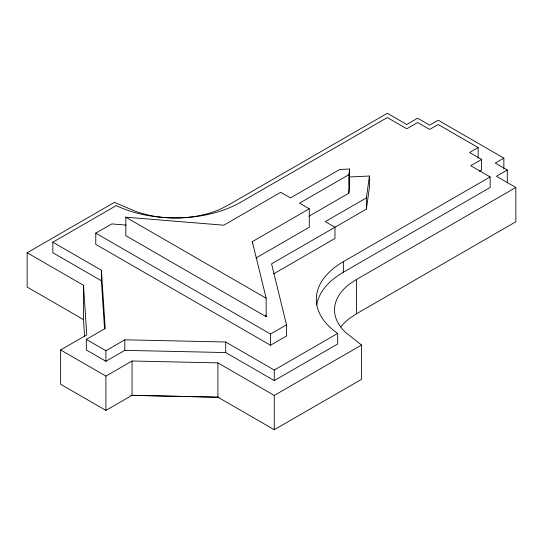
<?xml version="1.0" encoding="UTF-8"?>
<svg xmlns="http://www.w3.org/2000/svg" width="543" height="543" viewBox="0 0 543 543"><rect width="100%" height="100%" fill="white"/><g stroke="black" fill="none" stroke-linecap="round" stroke-linejoin="round"><path stroke-width="0.81" d="M308.987 216.195L348.823 193.193L348.823 174.724L349.617 169.016L339.728 169.477L290.478 197.91L280.765 192.303L223.791 225.196L125.813 217.2L125.813 235.669L266.158 316.698L266.158 298.229L252.312 241.655L309.279 208.763L309.279 227.232L255.963 258.02M348.823 193.193L349.617 187.484L349.617 169.016M126.132 225.101L111.777 223.926L95.778 233.157L95.778 244.37L270.502 345.246L286.494 336.015L286.494 324.802L271.568 263.844L366.389 209.096L366.389 197.883L369.45 176.034L349.264 176.977M366.389 209.096L369.45 187.247L369.45 176.034M340.828 326.94A74.072 42.768 0 0 1 350.181 317.913L356.595 313.718L515.85 221.775L515.85 187.478L356.595 279.421L350.181 283.609A74.072 42.768 0 0 0 346.264 333.008L361.536 345.036L361.536 379.34L274.263 429.723L217.899 397.184L132.037 395.311L105.905 410.399L60.626 384.254L60.626 349.957L86.758 334.868L83.513 285.299L27.15 252.753L27.15 287.057L83.513 319.596L84.613 336.402M27.15 252.753L114.424 202.369L135.255 211.186A74.072 42.768 0 0 0 220.818 208.926L228.08 205.22L387.335 113.277L406.755 124.49L417.608 118.225L429.608 125.148L438.174 120.2L503.856 158.122L503.856 168.995M104.548 328.915L101.398 280.785L52.847 252.753L52.847 242.198L116.25 205.593A92.276 53.275 0 0 0 240.529 202.315L387.335 117.559L406.755 128.772L417.608 122.508L429.608 129.431L438.174 124.483L478.159 147.567L478.159 158.122M348.823 174.724L299.566 203.157L309.279 208.763M316.712 305.017A92.276 53.275 0 0 1 343.352 272.233L490.153 187.478L490.153 176.923L343.352 261.678A92.276 53.275 0 0 0 337.671 333.429L337.671 343.984L274.263 380.589L225.712 352.556L124.802 350.357L105.905 361.265L86.323 349.957L86.323 339.402L105.213 328.495L101.398 270.238L52.847 242.198M366.389 197.883L325.264 221.625L334.977 227.232L334.977 238.445L273.753 273.794M86.323 339.402L105.905 350.71L124.802 339.803L225.712 342.002L274.263 370.034L337.671 333.429M478.159 147.567L469.593 152.515L481.587 159.438L481.587 169.993L479.415 171.249M60.626 349.957L105.905 376.095L132.037 361.007L217.899 362.887L274.263 395.426L361.536 345.036M481.587 159.438L470.733 165.71L490.153 176.923M503.856 158.122L495.284 163.07L507.284 169.993L507.284 182.543M507.284 169.993L496.431 176.258L515.85 187.478M95.778 233.157L270.502 334.033L286.494 324.802M130.734 395.338L218.924 397.259M125.813 217.2L266.158 298.229M265.758 315.055L266.158 316.698M356.595 279.421L356.595 313.718M343.352 261.678L343.352 272.233M274.263 370.034L274.263 380.589M274.263 395.426L274.263 429.723M270.502 334.033L270.502 345.246M252.312 241.655L252.312 243.339M225.712 342.002L225.712 352.556M217.899 362.887L217.899 397.184M132.037 361.007L132.037 395.311M124.802 339.803L124.802 350.357M105.905 350.71L105.905 361.265M105.905 376.095L105.905 410.399M101.398 270.238L101.398 280.785M83.513 285.299L83.513 319.596"/></g></svg>
